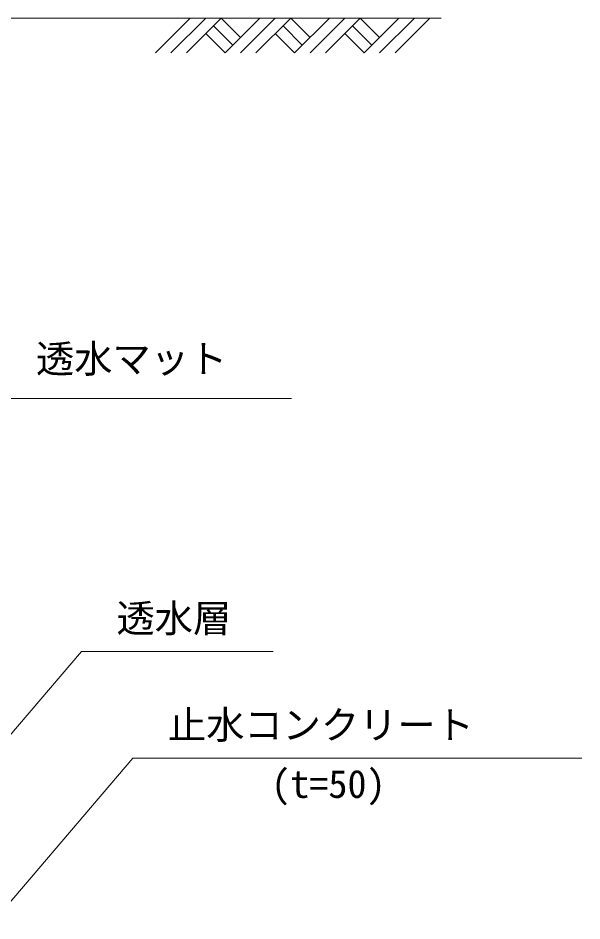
# Model space of a CAD drawing. Units: millimetres, scale not verified. Extents: x -1 to 252299, y 59402 to 118802.
# Drawn here: x 60742 to 65902, y 78894 to 87154 of the extents above; entities that cross this region are included whole.
import ezdxf
from ezdxf.enums import TextEntityAlignment as Align

# ---------------------------------------------------------------- set-up
doc = ezdxf.new("R2010")
doc.units = ezdxf.units.MM
doc.header["$LTSCALE"] = 300
for name, color, linetype, lineweight in [('D-DCR', 7, 'Continuous', 18), ('D-STR', 1, 'Continuous', 18), ('D-STR-HTXT', 7, 'Continuous', 18)]:
    doc.layers.add(name, color=color, linetype=linetype, lineweight=lineweight)
doc.styles.add('ＭＳ ゴシック', font='')
doc.styles.get('ＭＳ ゴシック').set_extended_font_data('MS Gothic')

msp = doc.modelspace()

# ---------------------------------------------------------------- linework, layer by layer
at = {"layer": 'D-DCR'}
for p, q in [((61999.7, 86835.4), (62317.9, 87153.6)), ((62141.1, 86835.4), (62459.3, 87153.6)), ((62282.6, 86835.4), (62600.8, 87153.6)), ((62600.8, 87153.6), (62777.5, 86976.8)), ((62636.1, 86835.4), (62954.3, 87153.6)), ((62777.5, 86835.4), (63095.7, 87153.6)), ((62919, 86835.4), (63237.2, 87153.6)), ((63237.2, 87153.6), (63413.9, 86976.8)), ((63272.5, 86835.4), (63590.7, 87153.6)), ((63413.9, 86835.4), (63732.1, 87153.6)), ((63555.4, 86835.4), (63873.6, 87153.6)), ((63873.6, 87153.6), (64050.3, 86976.8)), ((63908.9, 86835.4), (64227.1, 87153.6)), ((64050.3, 86835.4), (64368.5, 87153.6)), ((64191.8, 86835.4), (64510, 87153.6)), ((62530.1, 87082.9), (62706.8, 86906.1)), ((63166.5, 87082.9), (63343.2, 86906.1)), ((63802.9, 87082.9), (63979.6, 86906.1)), ((62459.3, 87012.2), (62636.1, 86835.4)), ((63095.7, 87012.2), (63272.5, 86835.4)), ((63732.1, 87012.2), (63908.9, 86835.4))]:
    msp.add_line(p, q, dxfattribs=at)
at = {"layer": 'D-STR'}
msp.add_line((58963.3, 87153.6), (64613.3, 87153.6), dxfattribs=at)
at = {"layer": 'D-STR-HTXT'}
for p, q in [((59092.8, 83674.6), (63244, 83674.6)), ((60314.8, 80182.1), (61322.6, 81358)), ((61322.6, 81358), (63076.9, 81358)), ((60517.8, 78894.5), (61793.3, 80382.8)), ((61793.3, 80382.8), (65901.9, 80382.8))]:
    msp.add_line(p, q, dxfattribs=at)

# ---------------------------------------------------------------- texts
at = {"layer": 'D-STR-HTXT', "color": 1, "style": 'ＭＳ ゴシック'}
for s, p in [('透水マット', (60906.2, 83831.8)), ('透水層', (61642.6, 81458)), ('止水コンクリート', (62113.3, 80482.8)), ('(t=50)', (63058, 79942.7))]:
    msp.add_text(s, height=256.6, dxfattribs=at).set_placement(p, align=Align.BOTTOM_LEFT)

doc.saveas('drawing.dxf')
